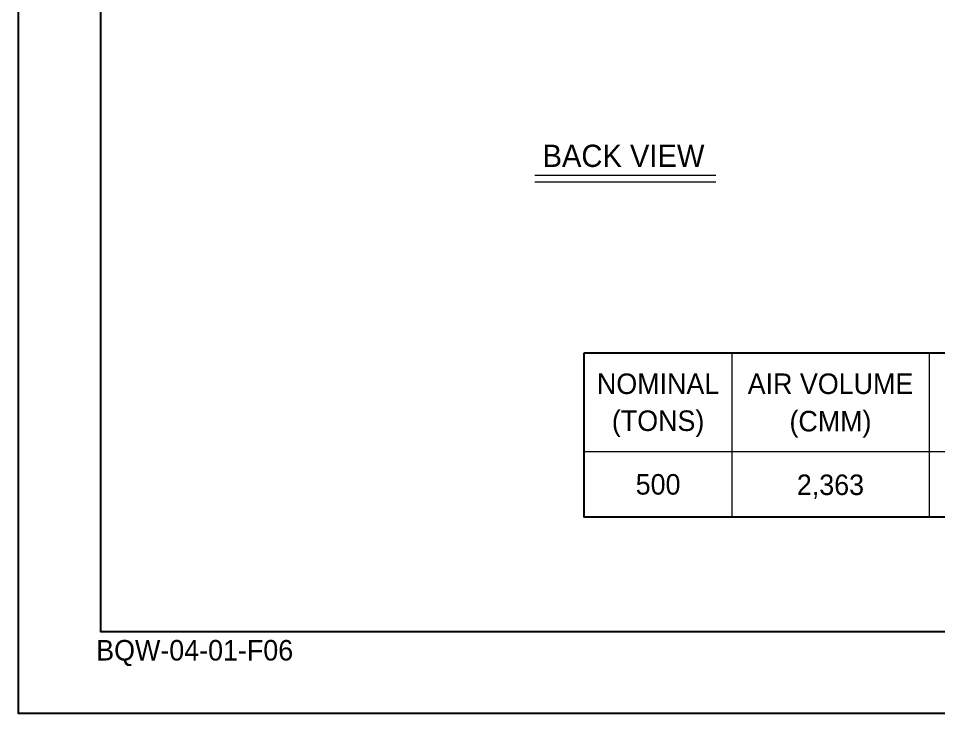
# Model space of a CAD drawing. Header units: millimetres. Extents: x -17070 to 52290, y -291348 to 40308.
# Drawn here: x 21324 to 29586, y 18410 to 24651 of the extents above; entities that cross this region are included whole.
import ezdxf
from ezdxf.enums import TextEntityAlignment as Align

# ---------------------------------------------------------------- set-up
doc = ezdxf.new("R2010")
doc.units = ezdxf.units.MM
for name, color, linetype in [('냉각탑_box', 1, 'Continuous'), ('냉각탑_form', 1, 'Continuous'), ('냉각탑_text', 3, 'Continuous')]:
    doc.layers.add(name, color=color, linetype=linetype)
doc.styles.add('돋움', font='Dotum.ttf')

msp = doc.modelspace()

# ---------------------------------------------------------------- linework, layer by layer
at = {"layer": 'Defpoints'}
msp.add_lwpolyline([(21324.2, 40307.6), (52290, 40307.6), (52290, 18410.3), (21324.2, 18410.3)], close=True, dxfattribs=at)
at = {"layer": '냉각탑_box', "lineweight": 20}
for p, q in [((25962.3, 23243), (27585.6, 23243)), ((25962.3, 23184.9), (27585.6, 23184.9)), ((27731.4, 21647.8), (27731.4, 20173.6)), ((29500.5, 21647.8), (29500.5, 20173.6)), ((26404.7, 20763.3), (42252.3, 20763.3))]:
    msp.add_line(p, q, dxfattribs=at)
at = {"layer": '냉각탑_box'}
msp.add_lwpolyline([(26404.7, 21647.8), (42252.3, 21647.8), (42252.3, 20173.6), (26404.7, 20173.6)], close=True, dxfattribs=at)
at = {"layer": '냉각탑_form'}
msp.add_lwpolyline([(22061.5, 39570.3), (22061.5, 19147.6), (51552.7, 19147.6), (51552.7, 39570.3)], close=True, dxfattribs=at)

# ---------------------------------------------------------------- texts
at = {"layer": '냉각탑_form', "lineweight": 20, "style": '돋움'}
msp.add_text('BQW-04-01-F06', height=184.32, dxfattribs=at).set_placement((22022.7, 18886.9))
at = {"layer": '냉각탑_text', "lineweight": 20, "style": '돋움'}
for s, height, p in [('BACK VIEW', 199.97, (26757.2, 23417.9)), ('NOMINAL', 184.27, (27068, 21371.4)), ('AIR VOLUME', 184.27, (28616, 21371.4)), ('(TONS)', 184.27, (27068, 21039.7)), ('(CMM)', 184.27, (28615.5, 21035.7)), ('500', 184.27, (27068, 20468.4)), ('2,363', 184.27, (28615.5, 20464.5))]:
    msp.add_text(s, height=height, dxfattribs=at).set_placement(p, align=Align.MIDDLE_CENTER)

doc.saveas('drawing.dxf')
